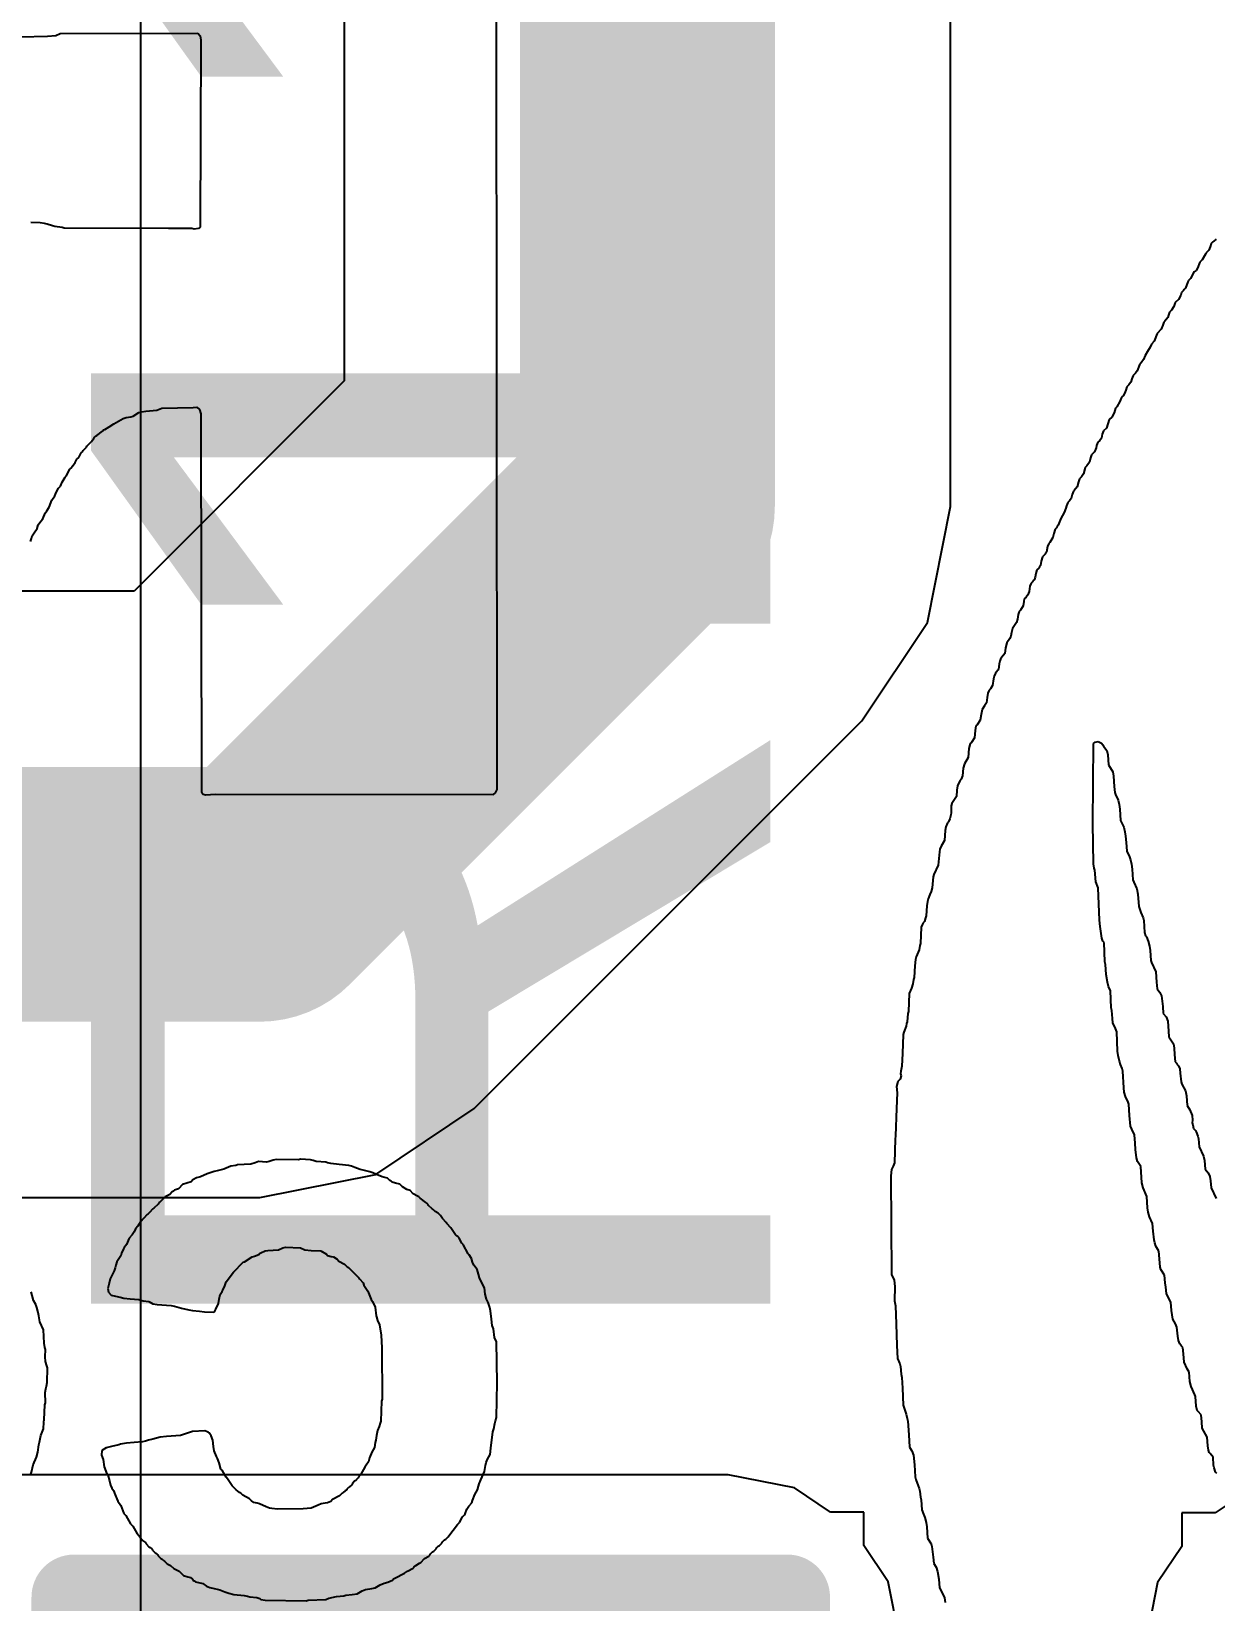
# Model space of a CAD drawing. Header units: inches. Extents: x 0 to 12.8, y -0.1 to 3.7.
# Drawn here: x 0.5995 to 0.6692, y 1.5447 to 1.6371 of the extents above; entities that cross this region are included whole.
import ezdxf

# ---------------------------------------------------------------- set-up
doc = ezdxf.new("R2010")
doc.units = ezdxf.units.IN
doc.header["$MEASUREMENT"] = 0
for name, color, linetype in [('Bottom Layer', 5, 'Continuous'), ('Bottom Overlay', 54, 'Continuous'), ('Top Layer', 1, 'Continuous'), ('Top Overlay', 2, 'Continuous'), ('Top Solder', 216, 'Continuous')]:
    doc.layers.add(name, color=color, linetype=linetype)
doc.styles.add('Arial', font='', dxfattribs={"height": 0.2})
doc.styles.get('Arial').set_extended_font_data('Arial')

# ---------------------------------------------------------------- blocks, each defined once
blk = doc.blocks.new('R___0603_23')
at = {"layer": 'Top Solder'}
blk.add_hatch(color=216, dxfattribs=at).paths.add_polyline_path([(0.049, 0.0215), (0.049, -0.0215), (0.011, -0.0215), (0.011, 0.0215)])
at = {"layer": 'Top Overlay'}
for points in [[(-0.048, 0.021, 0.005, 0.005, 0), (0.048, 0.021, 0.005, 0.005, 0)], [(0.048, 0.021, 0.005, 0.005, 0), (0.048, -0.021, 0.005, 0.005, 0)], [(-0.048, -0.021, 0.005, 0.005, 0), (0.048, -0.021, 0.005, 0.005, 0)]]:
    blk.add_lwpolyline(points, format="xyseb", dxfattribs=at)
for points in [[(0.04675, 0.021, 0.0025, 0.0025, 1), (0.04925, 0.021, 0.0025, 0.0025, 1)], [(0.04675, 0.021, 0.0025, 0.0025, 1), (0.04925, 0.021, 0.0025, 0.0025, 1)], [(0.04675, -0.021, 0.0025, 0.0025, 1), (0.04925, -0.021, 0.0025, 0.0025, 1)], [(0.04675, -0.021, 0.0025, 0.0025, 1), (0.04925, -0.021, 0.0025, 0.0025, 1)]]:
    blk.add_lwpolyline(points, format="xyseb", close=True, dxfattribs=at)

msp = doc.modelspace()

# ---------------------------------------------------------------- linework, layer by layer
at = {"layer": 'Bottom Layer'}
msp.add_line((0.605941, 1.146), (0.605941, 1.646498), dxfattribs=at)
at = {"layer": 'Bottom Overlay'}
for p, q in [((0.626908, 1.592527), (0.626871, 1.64818)), ((0.598859, 1.636831), (0.600451, 1.636868)), ((0.600451, 1.636868), (0.600933, 1.636905)), ((0.600933, 1.636905), (0.601192, 1.637016)), ((0.601192, 1.637016), (0.609282, 1.637034)), ((0.609282, 1.637034), (0.60943, 1.636886)), ((0.60943, 1.636886), (0.609468, 1.636627)), ((0.609468, 1.636627), (0.60943, 1.62563)), ((0.600007, 1.62587), (0.599452, 1.625907)), ((0.600266, 1.625833), (0.600007, 1.62587)), ((0.600414, 1.625796), (0.600266, 1.625833)), ((0.600729, 1.625704), (0.600414, 1.625796)), ((0.600877, 1.625667), (0.600729, 1.625704)), ((0.601303, 1.625611), (0.600877, 1.625667)), ((0.601414, 1.625574), (0.601303, 1.625611)), ((0.607561, 1.625537), (0.601414, 1.625574)), ((0.60943, 1.62563), (0.609338, 1.625537)), ((0.608931, 1.625537), (0.607561, 1.625537)), ((0.609079, 1.6255), (0.608931, 1.625537)), ((0.609338, 1.625537), (0.609079, 1.6255)), ((0.668934, 1.624667), (0.668879, 1.624463)), ((0.669027, 1.624759), (0.668934, 1.624667)), ((0.669101, 1.624797), (0.669027, 1.624759)), ((0.669231, 1.624926), (0.669101, 1.624797)), ((0.668416, 1.623704), (0.668268, 1.623556)), ((0.668601, 1.624038), (0.668416, 1.623704)), ((0.668638, 1.624111), (0.668601, 1.624038)), ((0.668805, 1.624278), (0.668638, 1.624111)), ((0.668879, 1.624463), (0.668805, 1.624278)), ((0.667898, 1.622927), (0.667713, 1.622593)), ((0.667935, 1.623001), (0.667898, 1.622927)), ((0.668046, 1.623075), (0.667935, 1.623001)), ((0.668138, 1.623204), (0.668046, 1.623075)), ((0.668268, 1.623556), (0.668138, 1.623204)), ((0.667305, 1.62189), (0.667194, 1.621779)), ((0.667342, 1.621964), (0.667305, 1.62189)), ((0.667416, 1.622038), (0.667342, 1.621964)), ((0.667565, 1.622408), (0.667416, 1.622038)), ((0.667601, 1.622482), (0.667565, 1.622408)), ((0.667713, 1.622593), (0.667601, 1.622482)), ((0.666731, 1.620946), (0.666602, 1.620742)), ((0.666824, 1.621186), (0.666731, 1.620946)), ((0.667009, 1.621371), (0.666824, 1.621186)), ((0.667157, 1.621631), (0.667009, 1.621371)), ((0.667194, 1.621779), (0.667157, 1.621631)), ((0.666157, 1.620038), (0.666083, 1.619853)), ((0.666213, 1.620094), (0.666157, 1.620038)), ((0.66638, 1.620298), (0.666213, 1.620094)), ((0.666417, 1.620446), (0.66638, 1.620298)), ((0.666491, 1.620631), (0.666417, 1.620446)), ((0.666602, 1.620742), (0.666491, 1.620631)), ((0.66575, 1.619372), (0.665583, 1.618909)), ((0.665991, 1.619613), (0.66575, 1.619372)), ((0.666083, 1.619853), (0.665991, 1.619613)), ((0.665195, 1.618298), (0.665046, 1.618076)), ((0.665343, 1.618557), (0.665195, 1.618298)), ((0.665417, 1.618742), (0.665343, 1.618557)), ((0.665583, 1.618909), (0.665417, 1.618742)), ((0.664713, 1.617521), (0.664584, 1.617169)), ((0.664824, 1.617632), (0.664713, 1.617521)), ((0.664954, 1.617835), (0.664824, 1.617632)), ((0.665046, 1.618076), (0.664954, 1.617835)), ((0.664084, 1.616336), (0.663973, 1.616225)), ((0.664121, 1.61641), (0.664084, 1.616336)), ((0.664213, 1.616502), (0.664121, 1.61641)), ((0.664269, 1.616706), (0.664213, 1.616502)), ((0.664343, 1.616891), (0.664269, 1.616706)), ((0.664491, 1.617039), (0.664343, 1.616891)), ((0.664584, 1.617169), (0.664491, 1.617039)), ((0.663565, 1.615373), (0.66338, 1.61504)), ((0.66364, 1.615558), (0.663565, 1.615373)), ((0.663677, 1.615632), (0.66364, 1.615558)), ((0.663751, 1.615706), (0.663677, 1.615632)), ((0.663843, 1.615836), (0.663751, 1.615706)), ((0.663917, 1.616021), (0.663843, 1.615836)), ((0.663973, 1.616225), (0.663917, 1.616021)), ((0.60508, 1.614429), (0.605339, 1.614466)), ((0.605339, 1.614466), (0.605487, 1.614503)), ((0.605487, 1.614503), (0.60582, 1.614725)), ((0.60582, 1.614725), (0.605968, 1.614762)), ((0.605968, 1.614762), (0.606228, 1.614799)), ((0.606228, 1.614799), (0.606876, 1.614855)), ((0.606876, 1.614855), (0.607172, 1.614966)), ((0.607172, 1.614966), (0.609023, 1.615003)), ((0.609023, 1.615003), (0.609227, 1.615021)), ((0.609227, 1.615021), (0.609394, 1.614892)), ((0.609394, 1.614892), (0.609468, 1.614632)), ((0.609468, 1.614632), (0.609505, 1.592378)), ((0.663232, 1.614706), (0.663084, 1.614447)), ((0.663306, 1.614966), (0.663232, 1.614706)), ((0.66338, 1.61504), (0.663306, 1.614966)), ((0.603339, 1.613355), (0.603673, 1.613614)), ((0.603673, 1.613614), (0.603747, 1.613688)), ((0.603747, 1.613688), (0.603821, 1.613725)), ((0.603821, 1.613725), (0.60408, 1.613873)), ((0.60408, 1.613873), (0.604339, 1.614058)), ((0.604339, 1.614058), (0.604895, 1.614355)), ((0.604895, 1.614355), (0.60508, 1.614429)), ((0.662603, 1.613633), (0.662529, 1.613447)), ((0.662769, 1.613799), (0.662603, 1.613633)), ((0.662862, 1.61404), (0.662769, 1.613799)), ((0.662936, 1.614299), (0.662862, 1.61404)), ((0.663084, 1.614447), (0.662936, 1.614299)), ((0.602543, 1.612485), (0.602728, 1.61267)), ((0.602728, 1.61267), (0.602765, 1.612744)), ((0.602765, 1.612744), (0.603025, 1.613003)), ((0.603025, 1.613003), (0.603062, 1.613077)), ((0.603062, 1.613077), (0.603173, 1.613188)), ((0.603173, 1.613188), (0.60321, 1.613262)), ((0.60321, 1.613262), (0.603265, 1.613318)), ((0.603265, 1.613318), (0.603339, 1.613355)), ((0.662158, 1.612633), (0.662066, 1.612392)), ((0.662195, 1.612781), (0.662158, 1.612633)), ((0.662269, 1.612966), (0.662195, 1.612781)), ((0.662381, 1.613077), (0.662269, 1.612966)), ((0.662473, 1.613207), (0.662381, 1.613077)), ((0.662529, 1.613447), (0.662473, 1.613207)), ((0.601914, 1.611559), (0.602062, 1.611781)), ((0.602062, 1.611781), (0.602173, 1.611966)), ((0.602173, 1.611966), (0.602284, 1.612077)), ((0.602284, 1.612077), (0.602432, 1.612337)), ((0.602432, 1.612337), (0.602506, 1.612411)), ((0.602506, 1.612411), (0.602543, 1.612485)), ((0.66177, 1.6118), (0.661621, 1.611578)), ((0.661825, 1.61204), (0.66177, 1.6118)), ((0.661899, 1.612226), (0.661825, 1.61204)), ((0.662066, 1.612392), (0.661899, 1.612226)), ((0.601303, 1.610615), (0.601488, 1.610911)), ((0.601488, 1.610911), (0.601544, 1.610967)), ((0.601544, 1.610967), (0.601766, 1.611374)), ((0.601766, 1.611374), (0.601877, 1.611485)), ((0.601877, 1.611485), (0.601914, 1.611559)), ((0.661196, 1.610818), (0.661122, 1.610633)), ((0.661307, 1.61093), (0.661196, 1.610818)), ((0.661418, 1.611115), (0.661307, 1.61093)), ((0.661529, 1.611485), (0.661418, 1.611115)), ((0.661621, 1.611578), (0.661529, 1.611485)), ((0.600877, 1.609819), (0.600951, 1.610004)), ((0.600951, 1.610004), (0.601099, 1.610263)), ((0.601099, 1.610263), (0.60121, 1.610374)), ((0.60121, 1.610374), (0.601303, 1.610615)), ((0.660751, 1.609893), (0.660696, 1.609652)), ((0.660825, 1.610078), (0.660751, 1.609893)), ((0.660881, 1.610134), (0.660825, 1.610078)), ((0.661048, 1.610337), (0.660881, 1.610134)), ((0.661122, 1.610633), (0.661048, 1.610337)), ((0.600303, 1.608801), (0.600396, 1.60893)), ((0.600396, 1.60893), (0.600544, 1.609152)), ((0.600544, 1.609152), (0.600692, 1.60956)), ((0.600692, 1.60956), (0.600877, 1.609819)), ((0.660381, 1.609078), (0.660288, 1.608837)), ((0.660418, 1.609226), (0.660381, 1.609078)), ((0.660492, 1.609411), (0.660418, 1.609226)), ((0.660603, 1.609522), (0.660492, 1.609411)), ((0.660696, 1.609652), (0.660603, 1.609522)), ((0.59984, 1.607893), (0.599896, 1.608097)), ((0.599896, 1.608097), (0.600044, 1.608319)), ((0.600044, 1.608319), (0.600174, 1.608449)), ((0.600174, 1.608449), (0.600303, 1.608801)), ((0.659863, 1.608004), (0.659826, 1.60793)), ((0.659937, 1.608078), (0.659863, 1.608004)), ((0.660085, 1.608486), (0.659937, 1.608078)), ((0.660288, 1.608837), (0.660085, 1.608486)), ((0.599433, 1.607116), (0.599507, 1.607301)), ((0.599507, 1.607301), (0.599544, 1.607449)), ((0.599544, 1.607449), (0.599655, 1.607634)), ((0.599655, 1.607634), (0.59984, 1.607893)), ((0.659437, 1.60706), (0.659381, 1.607005)), ((0.659622, 1.607356), (0.659437, 1.60706)), ((0.659678, 1.607597), (0.659622, 1.607356)), ((0.659752, 1.607856), (0.659678, 1.607597)), ((0.659826, 1.60793), (0.659752, 1.607856)), ((0.659011, 1.606227), (0.658937, 1.605968)), ((0.659159, 1.606375), (0.659011, 1.606227)), ((0.659252, 1.606505), (0.659159, 1.606375)), ((0.659307, 1.60682), (0.659252, 1.606505)), ((0.659381, 1.607005), (0.659307, 1.60682)), ((0.658622, 1.605246), (0.658585, 1.605024)), ((0.658678, 1.605449), (0.658622, 1.605246)), ((0.658789, 1.60556), (0.658678, 1.605449)), ((0.658826, 1.605635), (0.658789, 1.60556)), ((0.6589, 1.605709), (0.658826, 1.605635)), ((0.658937, 1.605968), (0.6589, 1.605709)), ((0.65827, 1.604487), (0.658215, 1.604172)), ((0.658344, 1.604672), (0.65827, 1.604487)), ((0.658419, 1.604746), (0.658344, 1.604672)), ((0.658456, 1.60482), (0.658419, 1.604746)), ((0.65853, 1.604894), (0.658456, 1.60482)), ((0.658585, 1.605024), (0.65853, 1.604894)), ((0.6579, 1.603598), (0.657863, 1.603339)), ((0.657937, 1.603746), (0.6579, 1.603598)), ((0.658048, 1.603857), (0.657937, 1.603746)), ((0.658141, 1.603987), (0.658048, 1.603857)), ((0.658215, 1.604172), (0.658141, 1.603987)), ((0.65753, 1.602561), (0.657474, 1.602358)), ((0.657567, 1.60282), (0.65753, 1.602561)), ((0.657641, 1.603006), (0.657567, 1.60282)), ((0.657715, 1.60308), (0.657641, 1.603006)), ((0.657863, 1.603339), (0.657715, 1.60308)), ((0.657141, 1.601543), (0.657085, 1.601413)), ((0.657178, 1.601765), (0.657141, 1.601543)), ((0.657234, 1.602006), (0.657178, 1.601765)), ((0.657289, 1.602061), (0.657234, 1.602006)), ((0.657474, 1.602358), (0.657289, 1.602061)), ((0.656826, 1.600858), (0.656789, 1.600525)), ((0.6569, 1.601154), (0.656826, 1.600858)), ((0.657085, 1.601413), (0.6569, 1.601154)), ((0.656456, 1.599932), (0.656419, 1.599599)), ((0.656493, 1.60008), (0.656456, 1.599932)), ((0.65653, 1.600191), (0.656493, 1.60008)), ((0.656567, 1.600265), (0.65653, 1.600191)), ((0.656623, 1.600321), (0.656567, 1.600265)), ((0.656789, 1.600525), (0.656623, 1.600321)), ((0.656123, 1.599044), (0.656067, 1.598655)), ((0.65616, 1.599192), (0.656123, 1.599044)), ((0.656234, 1.599377), (0.65616, 1.599192)), ((0.656308, 1.599451), (0.656234, 1.599377)), ((0.656345, 1.599525), (0.656308, 1.599451)), ((0.656419, 1.599599), (0.656345, 1.599525)), ((0.655752, 1.597933), (0.655716, 1.597636)), ((0.65579, 1.598192), (0.655752, 1.597933)), ((0.655864, 1.598377), (0.65579, 1.598192)), ((0.655938, 1.598451), (0.655864, 1.598377)), ((0.656067, 1.598655), (0.655938, 1.598451)), ((0.655401, 1.596952), (0.655345, 1.5966)), ((0.655456, 1.597229), (0.655401, 1.596952)), ((0.655604, 1.597451), (0.655456, 1.597229)), ((0.655716, 1.597636), (0.655604, 1.597451)), ((0.655049, 1.596007), (0.655012, 1.595563)), ((0.655086, 1.596267), (0.655049, 1.596007)), ((0.65516, 1.59634), (0.655086, 1.596267)), ((0.655345, 1.5966), (0.65516, 1.59634)), ((0.654753, 1.59523), (0.654679, 1.594934)), ((0.654827, 1.595304), (0.654753, 1.59523)), ((0.655012, 1.595563), (0.654827, 1.595304)), ((0.661973, 1.590527), (0.66201, 1.59523)), ((0.66201, 1.59523), (0.662103, 1.595322)), ((0.662103, 1.595322), (0.662288, 1.595359)), ((0.662288, 1.595359), (0.662473, 1.595248)), ((0.662473, 1.595248), (0.662566, 1.595156)), ((0.662566, 1.595156), (0.662603, 1.595082)), ((0.662603, 1.595082), (0.662788, 1.594822)), ((0.654642, 1.594415), (0.65442, 1.594045)), ((0.654679, 1.594934), (0.654642, 1.594415)), ((0.662788, 1.594822), (0.662862, 1.594563)), ((0.662862, 1.594563), (0.662899, 1.593971)), ((0.65429, 1.593323), (0.654216, 1.593138)), ((0.654346, 1.593786), (0.65429, 1.593323)), ((0.65442, 1.594045), (0.654346, 1.593786)), ((0.662899, 1.593971), (0.663158, 1.593563)), ((0.663158, 1.593563), (0.663195, 1.593304)), ((0.663195, 1.593304), (0.663232, 1.592712)), ((0.609505, 1.592378), (0.609597, 1.592249)), ((0.626686, 1.59223), (0.626815, 1.592323)), ((0.626815, 1.592323), (0.626908, 1.592527)), ((0.653975, 1.59249), (0.653938, 1.592119)), ((0.654012, 1.592749), (0.653975, 1.59249)), ((0.65416, 1.593082), (0.654012, 1.592749)), ((0.654216, 1.593138), (0.65416, 1.593082)), ((0.663232, 1.592712), (0.663269, 1.592342)), ((0.663269, 1.592342), (0.663306, 1.59223)), ((0.609597, 1.592249), (0.609745, 1.592212)), ((0.609745, 1.592212), (0.610338, 1.592249)), ((0.610338, 1.592249), (0.626686, 1.59223)), ((0.653642, 1.591564), (0.653623, 1.591212)), ((0.653679, 1.591712), (0.653642, 1.591564)), ((0.653938, 1.592119), (0.653679, 1.591712)), ((0.663306, 1.59223), (0.663454, 1.591897)), ((0.663454, 1.591897), (0.663528, 1.591638)), ((0.663528, 1.591638), (0.663565, 1.591379)), ((0.663565, 1.591379), (0.663602, 1.590712)), ((0.65342, 1.590564), (0.653327, 1.590324)), ((0.653475, 1.59062), (0.65342, 1.590564)), ((0.653549, 1.590805), (0.653475, 1.59062)), ((0.653605, 1.591045), (0.653549, 1.590805)), ((0.653642, 1.591157), (0.653605, 1.591045)), ((0.653623, 1.591212), (0.653642, 1.591157)), ((0.66201, 1.588157), (0.661973, 1.590527)), ((0.663602, 1.590712), (0.663788, 1.590305)), ((0.653235, 1.589527), (0.653049, 1.589194)), ((0.653272, 1.59012), (0.653235, 1.589527)), ((0.653327, 1.590324), (0.653272, 1.59012)), ((0.663788, 1.590305), (0.663862, 1.590046)), ((0.663862, 1.590046), (0.663899, 1.589787)), ((0.663899, 1.589787), (0.663936, 1.589416)), ((0.652938, 1.588861), (0.652864, 1.588083)), ((0.652975, 1.589009), (0.652938, 1.588861)), ((0.653049, 1.589194), (0.652975, 1.589009)), ((0.663936, 1.589416), (0.663973, 1.588898)), ((0.663973, 1.588898), (0.664121, 1.588565)), ((0.652864, 1.588083), (0.652605, 1.587528)), ((0.662047, 1.587898), (0.66201, 1.588157)), ((0.662084, 1.587787), (0.662047, 1.587898)), ((0.66214, 1.587102), (0.662084, 1.587787)), ((0.664121, 1.588565), (0.664195, 1.58838)), ((0.664195, 1.58838), (0.66425, 1.588139)), ((0.66425, 1.588139), (0.664288, 1.587843)), ((0.664288, 1.587843), (0.664324, 1.587213)), ((0.652513, 1.586732), (0.652457, 1.586528)), ((0.652568, 1.58738), (0.652513, 1.586732)), ((0.652605, 1.587528), (0.652568, 1.58738)), ((0.662288, 1.586732), (0.66214, 1.587102)), ((0.662362, 1.584843), (0.662288, 1.586732)), ((0.664324, 1.587213), (0.66438, 1.587084)), ((0.66438, 1.587084), (0.664565, 1.586676)), ((0.652235, 1.585936), (0.652198, 1.585676)), ((0.652272, 1.586084), (0.652235, 1.585936)), ((0.652383, 1.586343), (0.652272, 1.586084)), ((0.652457, 1.586528), (0.652383, 1.586343)), ((0.664565, 1.586676), (0.664621, 1.586361)), ((0.664621, 1.586361), (0.664676, 1.585639)), ((0.652124, 1.584973), (0.652068, 1.584769)), ((0.652161, 1.585084), (0.652124, 1.584973)), ((0.652198, 1.585676), (0.652161, 1.585084)), ((0.664676, 1.585639), (0.664713, 1.585528)), ((0.664713, 1.585528), (0.664806, 1.585288)), ((0.664806, 1.585288), (0.664936, 1.584973)), ((0.664936, 1.584973), (0.664972, 1.584825)), ((0.651865, 1.584418), (0.651828, 1.583455)), ((0.651939, 1.584603), (0.651865, 1.584418)), ((0.651976, 1.584677), (0.651939, 1.584603)), ((0.652068, 1.584769), (0.651976, 1.584677)), ((0.662399, 1.584473), (0.662362, 1.584843)), ((0.662455, 1.584047), (0.662399, 1.584473)), ((0.662492, 1.583788), (0.662455, 1.584047)), ((0.664972, 1.584825), (0.66501, 1.584121)), ((0.66501, 1.584121), (0.665065, 1.583918)), ((0.651753, 1.583085), (0.651568, 1.582677)), ((0.651791, 1.583344), (0.651753, 1.583085)), ((0.651828, 1.583455), (0.651791, 1.583344)), ((0.662566, 1.583603), (0.662492, 1.583788)), ((0.66264, 1.583529), (0.662566, 1.583603)), ((0.662677, 1.582381), (0.66264, 1.583529)), ((0.665065, 1.583918), (0.665121, 1.583862)), ((0.665121, 1.583862), (0.665232, 1.583603)), ((0.665232, 1.583603), (0.665306, 1.583307)), ((0.665306, 1.583307), (0.665343, 1.583047)), ((0.665343, 1.583047), (0.66538, 1.582455)), ((0.651494, 1.582159), (0.651457, 1.581455)), ((0.651531, 1.582529), (0.651494, 1.582159)), ((0.651568, 1.582677), (0.651531, 1.582529)), ((0.662714, 1.582233), (0.662677, 1.582381)), ((0.662751, 1.58164), (0.662714, 1.582233)), ((0.66538, 1.582455), (0.665417, 1.582344)), ((0.665417, 1.582344), (0.665676, 1.581789)), ((0.65142, 1.581344), (0.651383, 1.581085)), ((0.651457, 1.581455), (0.65142, 1.581344)), ((0.662825, 1.581196), (0.662751, 1.58164)), ((0.662899, 1.580937), (0.662825, 1.581196)), ((0.665676, 1.581789), (0.665713, 1.581196)), ((0.665713, 1.581196), (0.66575, 1.580789)), ((0.651161, 1.58053), (0.651124, 1.579456)), ((0.651291, 1.580844), (0.651161, 1.58053)), ((0.651383, 1.581085), (0.651291, 1.580844)), ((0.66301, 1.580678), (0.662899, 1.580937)), ((0.663047, 1.579678), (0.66301, 1.580678)), ((0.66575, 1.580789), (0.665917, 1.580585)), ((0.665917, 1.580585), (0.666009, 1.580382)), ((0.666009, 1.580382), (0.666083, 1.579752)), ((0.651087, 1.579345), (0.65105, 1.578863)), ((0.651124, 1.579456), (0.651087, 1.579345)), ((0.663084, 1.57953), (0.663047, 1.579678)), ((0.663121, 1.579049), (0.663084, 1.57953)), ((0.666083, 1.579752), (0.66612, 1.579345)), ((0.66612, 1.579345), (0.666287, 1.579141)), ((0.650976, 1.578604), (0.650846, 1.578252)), ((0.651013, 1.578752), (0.650976, 1.578604)), ((0.65105, 1.578863), (0.651013, 1.578752)), ((0.663158, 1.578789), (0.663121, 1.579049)), ((0.663306, 1.578456), (0.663158, 1.578789)), ((0.66338, 1.578271), (0.663306, 1.578456)), ((0.666287, 1.579141), (0.66638, 1.5789)), ((0.66638, 1.5789), (0.666417, 1.578308)), ((0.650809, 1.578104), (0.650772, 1.576993)), ((0.650846, 1.578252), (0.650809, 1.578104)), ((0.663417, 1.577123), (0.66338, 1.578271)), ((0.666417, 1.578308), (0.666454, 1.577975)), ((0.666454, 1.577975), (0.666713, 1.577567)), ((0.666713, 1.577567), (0.66675, 1.577308)), ((0.650772, 1.576993), (0.650735, 1.576253)), ((0.663454, 1.576864), (0.663417, 1.577123)), ((0.663547, 1.576549), (0.663454, 1.576864)), ((0.66675, 1.577308), (0.666787, 1.576938)), ((0.666787, 1.576938), (0.666824, 1.576493)), ((0.65068, 1.575679), (0.650624, 1.575475)), ((0.650661, 1.575957), (0.650643, 1.57579)), ((0.650643, 1.57579), (0.65068, 1.575679)), ((0.650735, 1.576253), (0.650661, 1.575957)), ((0.663602, 1.576345), (0.663547, 1.576549)), ((0.663695, 1.576105), (0.663602, 1.576345)), ((0.663732, 1.575957), (0.663695, 1.576105)), ((0.663788, 1.574975), (0.663732, 1.575957)), ((0.666824, 1.576493), (0.666898, 1.57642)), ((0.666898, 1.57642), (0.666935, 1.576345)), ((0.666935, 1.576345), (0.667009, 1.576271)), ((0.667009, 1.576271), (0.667083, 1.576086)), ((0.667083, 1.576086), (0.66712, 1.575827)), ((0.66712, 1.575827), (0.667176, 1.575327)), ((0.650494, 1.575346), (0.65042, 1.575049)), ((0.65042, 1.575049), (0.650458, 1.574679)), ((0.650624, 1.575475), (0.650494, 1.575346)), ((0.663825, 1.574716), (0.663788, 1.574975)), ((0.663899, 1.574457), (0.663825, 1.574716)), ((0.667176, 1.575327), (0.667213, 1.575179)), ((0.667213, 1.575179), (0.667416, 1.57479)), ((0.667416, 1.57479), (0.66749, 1.574494)), ((0.650458, 1.574679), (0.65042, 1.573754)), ((0.664047, 1.574124), (0.663899, 1.574457)), ((0.664084, 1.574013), (0.664047, 1.574124)), ((0.664121, 1.573346), (0.664084, 1.574013)), ((0.66749, 1.574494), (0.667527, 1.573939)), ((0.667527, 1.573939), (0.667675, 1.573679)), ((0.65042, 1.573754), (0.650365, 1.572143)), ((0.664195, 1.572717), (0.664121, 1.573346)), ((0.667675, 1.573679), (0.667824, 1.573346)), ((0.667824, 1.573346), (0.667842, 1.573068)), ((0.667842, 1.573068), (0.667824, 1.572902)), ((0.667824, 1.572902), (0.667861, 1.572791)), ((0.650328, 1.571958), (0.650291, 1.57055)), ((0.650365, 1.572143), (0.650328, 1.571958)), ((0.664269, 1.572531), (0.664195, 1.572717)), ((0.664417, 1.572198), (0.664269, 1.572531)), ((0.664454, 1.571717), (0.664417, 1.572198)), ((0.667861, 1.572791), (0.667898, 1.572569)), ((0.667898, 1.572569), (0.668009, 1.572458)), ((0.668009, 1.572458), (0.668046, 1.572383)), ((0.668046, 1.572383), (0.668157, 1.572124)), ((0.668157, 1.572124), (0.668194, 1.571976)), ((0.668194, 1.571976), (0.668231, 1.571495)), ((0.664491, 1.571347), (0.664454, 1.571717)), ((0.664547, 1.570847), (0.664491, 1.571347)), ((0.668231, 1.571495), (0.66849, 1.570939)), ((0.610578, 1.570125), (0.61043, 1.570088)), ((0.610819, 1.57018), (0.610578, 1.570125)), ((0.611226, 1.570365), (0.610819, 1.57018)), ((0.611523, 1.570402), (0.611226, 1.570365)), ((0.611634, 1.570439), (0.611523, 1.570402)), ((0.612411, 1.570477), (0.611634, 1.570439)), ((0.612671, 1.57055), (0.612411, 1.570477)), ((0.612856, 1.570625), (0.612671, 1.57055)), ((0.613337, 1.570588), (0.612856, 1.570625)), ((0.613485, 1.570625), (0.613337, 1.570588)), ((0.613726, 1.570717), (0.613485, 1.570625)), ((0.613911, 1.570754), (0.613726, 1.570717)), ((0.615225, 1.570736), (0.613911, 1.570754)), ((0.615336, 1.570773), (0.615225, 1.570736)), ((0.615929, 1.570736), (0.615336, 1.570773)), ((0.616077, 1.570699), (0.615929, 1.570736)), ((0.616262, 1.570625), (0.616077, 1.570699)), ((0.616818, 1.570588), (0.616262, 1.570625)), ((0.616929, 1.57055), (0.616818, 1.570588)), ((0.617114, 1.570513), (0.616929, 1.57055)), ((0.617614, 1.570458), (0.617114, 1.570513)), ((0.618188, 1.570402), (0.617614, 1.570458)), ((0.618336, 1.570365), (0.618188, 1.570402)), ((0.618539, 1.570273), (0.618336, 1.570365)), ((0.618836, 1.570162), (0.618539, 1.570273)), ((0.619021, 1.570125), (0.618836, 1.570162)), ((0.619261, 1.570069), (0.619021, 1.570125)), ((0.650124, 1.570162), (0.650087, 1.569792)), ((0.650217, 1.570365), (0.650124, 1.570162)), ((0.650291, 1.57055), (0.650217, 1.570365)), ((0.664602, 1.570643), (0.664547, 1.570847)), ((0.664787, 1.570347), (0.664602, 1.570643)), ((0.664861, 1.569384), (0.664787, 1.570347)), ((0.66849, 1.570939), (0.668546, 1.570699)), ((0.668546, 1.570699), (0.668583, 1.57018)), ((0.668583, 1.57018), (0.668768, 1.569958)), ((0.608394, 1.569273), (0.608153, 1.569032)), ((0.608634, 1.569366), (0.608394, 1.569273)), ((0.608894, 1.56944), (0.608634, 1.569366)), ((0.609005, 1.569551), (0.608894, 1.56944)), ((0.609208, 1.56968), (0.609005, 1.569551)), ((0.609449, 1.569736), (0.609208, 1.56968)), ((0.609838, 1.569903), (0.609449, 1.569736)), ((0.610245, 1.570051), (0.609838, 1.569903)), ((0.61043, 1.570088), (0.610245, 1.570051)), ((0.619409, 1.570032), (0.619261, 1.570069)), ((0.619595, 1.569958), (0.619409, 1.570032)), ((0.619798, 1.569865), (0.619595, 1.569958)), ((0.62015, 1.569736), (0.619798, 1.569865)), ((0.620446, 1.569662), (0.62015, 1.569736)), ((0.620594, 1.569514), (0.620446, 1.569662)), ((0.620668, 1.569477), (0.620594, 1.569514)), ((0.620724, 1.569421), (0.620668, 1.569477)), ((0.620928, 1.569366), (0.620724, 1.569421)), ((0.621187, 1.569292), (0.620928, 1.569366)), ((0.621335, 1.569144), (0.621187, 1.569292)), ((0.650087, 1.569792), (0.650124, 1.563978)), ((0.664936, 1.569088), (0.664861, 1.569384)), ((0.668768, 1.569958), (0.66886, 1.569754)), ((0.66886, 1.569754), (0.668898, 1.569495)), ((0.668898, 1.569495), (0.668934, 1.569088)), ((0.607375, 1.568551), (0.607042, 1.568218)), ((0.607635, 1.568699), (0.607375, 1.568551)), ((0.607783, 1.568847), (0.607635, 1.568699)), ((0.607857, 1.568884), (0.607783, 1.568847)), ((0.607912, 1.56894), (0.607857, 1.568884)), ((0.608153, 1.569032), (0.607912, 1.56894)), ((0.621594, 1.568995), (0.621335, 1.569144)), ((0.621779, 1.568921), (0.621594, 1.568995)), ((0.621965, 1.568736), (0.621779, 1.568921)), ((0.622224, 1.568588), (0.621965, 1.568736)), ((0.622298, 1.568551), (0.622224, 1.568588)), ((0.622372, 1.568477), (0.622298, 1.568551)), ((0.622705, 1.568218), (0.622372, 1.568477)), ((0.665158, 1.568569), (0.664936, 1.569088)), ((0.665195, 1.567903), (0.665158, 1.568569)), ((0.668934, 1.569088), (0.669231, 1.568458)), ((0.606302, 1.567514), (0.606116, 1.567292)), ((0.606376, 1.567551), (0.606302, 1.567514)), ((0.60645, 1.567625), (0.606376, 1.567551)), ((0.606635, 1.567848), (0.60645, 1.567625)), ((0.606709, 1.567884), (0.606635, 1.567848)), ((0.60695, 1.568125), (0.606709, 1.567884)), ((0.606987, 1.568199), (0.60695, 1.568125)), ((0.607042, 1.568218), (0.606987, 1.568199)), ((0.622779, 1.568181), (0.622705, 1.568218)), ((0.622835, 1.568125), (0.622779, 1.568181)), ((0.622872, 1.568051), (0.622835, 1.568125)), ((0.623075, 1.567848), (0.622872, 1.568051)), ((0.623149, 1.56781), (0.623075, 1.567848)), ((0.62326, 1.567699), (0.623149, 1.56781)), ((0.623446, 1.567588), (0.62326, 1.567699)), ((0.623575, 1.567459), (0.623446, 1.567588)), ((0.623686, 1.567274), (0.623575, 1.567459)), ((0.665232, 1.567644), (0.665195, 1.567903)), ((0.665306, 1.567385), (0.665232, 1.567644)), ((0.665491, 1.566977), (0.665306, 1.567385)), ((0.605543, 1.566496), (0.605432, 1.566311)), ((0.605617, 1.566681), (0.605543, 1.566496)), ((0.605765, 1.566829), (0.605617, 1.566681)), ((0.605913, 1.567088), (0.605765, 1.566829)), ((0.606116, 1.567292), (0.605913, 1.567088)), ((0.623908, 1.567051), (0.623686, 1.567274)), ((0.623946, 1.566977), (0.623908, 1.567051)), ((0.624186, 1.566737), (0.623946, 1.566977)), ((0.624427, 1.566385), (0.624186, 1.566737)), ((0.665528, 1.566533), (0.665491, 1.566977)), ((0.665583, 1.566033), (0.665528, 1.566533)), ((0.604913, 1.565496), (0.604802, 1.565237)), ((0.60495, 1.56557), (0.604913, 1.565496)), ((0.605061, 1.565681), (0.60495, 1.56557)), ((0.605098, 1.565755), (0.605061, 1.565681)), ((0.605246, 1.566126), (0.605098, 1.565755)), ((0.605432, 1.566311), (0.605246, 1.566126)), ((0.61404, 1.565441), (0.6143, 1.565552)), ((0.6143, 1.565552), (0.614448, 1.565589)), ((0.614448, 1.565589), (0.615336, 1.565552)), ((0.615336, 1.565552), (0.615596, 1.565441)), ((0.624464, 1.566311), (0.624427, 1.566385)), ((0.624519, 1.566255), (0.624464, 1.566311)), ((0.624594, 1.566218), (0.624519, 1.566255)), ((0.624649, 1.566163), (0.624594, 1.566218)), ((0.624834, 1.565829), (0.624649, 1.566163)), ((0.624908, 1.565755), (0.624834, 1.565829)), ((0.625204, 1.5652), (0.624908, 1.565755)), ((0.66562, 1.565848), (0.665583, 1.566033)), ((0.665676, 1.565644), (0.66562, 1.565848)), ((0.665861, 1.565348), (0.665676, 1.565644)), ((0.604524, 1.564737), (0.604469, 1.564534)), ((0.604765, 1.565089), (0.604524, 1.564737)), ((0.604802, 1.565237), (0.604765, 1.565089)), ((0.611393, 1.564126), (0.611967, 1.5647)), ((0.611967, 1.5647), (0.612041, 1.564737)), ((0.612041, 1.564737), (0.612485, 1.565033)), ((0.612485, 1.565033), (0.612633, 1.56507)), ((0.612633, 1.56507), (0.612874, 1.565163)), ((0.612874, 1.565163), (0.61293, 1.565219)), ((0.61293, 1.565219), (0.613004, 1.565255)), ((0.613004, 1.565255), (0.613263, 1.565367)), ((0.613263, 1.565367), (0.613411, 1.565404)), ((0.613411, 1.565404), (0.61404, 1.565441)), ((0.615596, 1.565441), (0.615966, 1.565404)), ((0.615966, 1.565404), (0.616521, 1.565367)), ((0.616521, 1.565367), (0.616855, 1.565182)), ((0.616855, 1.565182), (0.616929, 1.565107)), ((0.616929, 1.565107), (0.617132, 1.565052)), ((0.617132, 1.565052), (0.61728, 1.565015)), ((0.61728, 1.565015), (0.617484, 1.564885)), ((0.617484, 1.564885), (0.617595, 1.564774)), ((0.617595, 1.564774), (0.617928, 1.564589)), ((0.617928, 1.564589), (0.618077, 1.564441)), ((0.62526, 1.565144), (0.625204, 1.5652)), ((0.625408, 1.564922), (0.62526, 1.565144)), ((0.625464, 1.564719), (0.625408, 1.564922)), ((0.625538, 1.564534), (0.625464, 1.564719)), ((0.665898, 1.564904), (0.665861, 1.565348)), ((0.665935, 1.564422), (0.665898, 1.564904)), ((0.604136, 1.563719), (0.60408, 1.563478)), ((0.604321, 1.564126), (0.604136, 1.563719)), ((0.604358, 1.5642), (0.604321, 1.564126)), ((0.604432, 1.564385), (0.604358, 1.5642)), ((0.604469, 1.564534), (0.604432, 1.564385)), ((0.610967, 1.563552), (0.611097, 1.563719)), ((0.611097, 1.563719), (0.611134, 1.563793)), ((0.611134, 1.563793), (0.611393, 1.564126)), ((0.618077, 1.564441), (0.618151, 1.564404)), ((0.618151, 1.564404), (0.618762, 1.563793)), ((0.618762, 1.563793), (0.618799, 1.563719)), ((0.618799, 1.563719), (0.619021, 1.563497)), ((0.625723, 1.564274), (0.625538, 1.564534)), ((0.625778, 1.564145), (0.625723, 1.564274)), ((0.625815, 1.563997), (0.625778, 1.564145)), ((0.625871, 1.563793), (0.625815, 1.563997)), ((0.626019, 1.56346), (0.625871, 1.563793)), ((0.650124, 1.563978), (0.650272, 1.563645)), ((0.650272, 1.563645), (0.650309, 1.563274)), ((0.665972, 1.564274), (0.665935, 1.564422)), ((0.666194, 1.563941), (0.665972, 1.564274)), ((0.666231, 1.563497), (0.666194, 1.563941)), ((0.599544, 1.562756), (0.599488, 1.56296)), ((0.599618, 1.56246), (0.599544, 1.562756)), ((0.60408, 1.563478), (0.603987, 1.563163)), ((0.603987, 1.563163), (0.604024, 1.562941)), ((0.604024, 1.562941), (0.604191, 1.562775)), ((0.604191, 1.562775), (0.60445, 1.562701)), ((0.60445, 1.562701), (0.604728, 1.562645)), ((0.610541, 1.562534), (0.610597, 1.562812)), ((0.610597, 1.562812), (0.610726, 1.562978)), ((0.610726, 1.562978), (0.610764, 1.563052)), ((0.610764, 1.563052), (0.610875, 1.563312)), ((0.610875, 1.563312), (0.610967, 1.563552)), ((0.619021, 1.563497), (0.619058, 1.563349)), ((0.619058, 1.563349), (0.619298, 1.562997)), ((0.619298, 1.562997), (0.619484, 1.562515)), ((0.626167, 1.5632), (0.626019, 1.56346)), ((0.626204, 1.56283), (0.626167, 1.5632)), ((0.626278, 1.562534), (0.626204, 1.56283)), ((0.650309, 1.563274), (0.650291, 1.562441)), ((0.666269, 1.563238), (0.666231, 1.563497)), ((0.666305, 1.562867), (0.666269, 1.563238)), ((0.666417, 1.562608), (0.666305, 1.562867)), ((0.599748, 1.562219), (0.599618, 1.56246)), ((0.599822, 1.562034), (0.599748, 1.562219)), ((0.599896, 1.561738), (0.599822, 1.562034)), ((0.604728, 1.562645), (0.604932, 1.56259)), ((0.604932, 1.56259), (0.605302, 1.562553)), ((0.605302, 1.562553), (0.60582, 1.562515)), ((0.60582, 1.562515), (0.605931, 1.562478)), ((0.605931, 1.562478), (0.606079, 1.562441)), ((0.606079, 1.562441), (0.606413, 1.562404)), ((0.606413, 1.562404), (0.606635, 1.562256)), ((0.606635, 1.562256), (0.606894, 1.562219)), ((0.606894, 1.562219), (0.607727, 1.562164)), ((0.607727, 1.562164), (0.607912, 1.562127)), ((0.607912, 1.562127), (0.608338, 1.561997)), ((0.608338, 1.561997), (0.608764, 1.561905)), ((0.608764, 1.561905), (0.608986, 1.561867)), ((0.608986, 1.561867), (0.609394, 1.56183)), ((0.609394, 1.56183), (0.60969, 1.561793)), ((0.60969, 1.561793), (0.610227, 1.561775)), ((0.610227, 1.561775), (0.610319, 1.561867)), ((0.610319, 1.561867), (0.610356, 1.561942)), ((0.610356, 1.561942), (0.610504, 1.562275)), ((0.610504, 1.562275), (0.610541, 1.562534)), ((0.619484, 1.562515), (0.619539, 1.56246)), ((0.619539, 1.56246), (0.619576, 1.562386)), ((0.619576, 1.562386), (0.619724, 1.562053)), ((0.619724, 1.562053), (0.61978, 1.561553)), ((0.626371, 1.56233), (0.626278, 1.562534)), ((0.626482, 1.562034), (0.626371, 1.56233)), ((0.626519, 1.561849), (0.626482, 1.562034)), ((0.626575, 1.561349), (0.626519, 1.561849)), ((0.650291, 1.562441), (0.650365, 1.562145)), ((0.650365, 1.562145), (0.650402, 1.561071)), ((0.666565, 1.562349), (0.666417, 1.562608)), ((0.666602, 1.561867), (0.666565, 1.562349)), ((0.666676, 1.561349), (0.666602, 1.561867)), ((0.599933, 1.561553), (0.599896, 1.561738)), ((0.599988, 1.561201), (0.599933, 1.561553)), ((0.60021, 1.56072), (0.599988, 1.561201)), ((0.61978, 1.561553), (0.619817, 1.561442)), ((0.619817, 1.561442), (0.619835, 1.561423)), ((0.619835, 1.561423), (0.619872, 1.561275)), ((0.619872, 1.561275), (0.619984, 1.561016)), ((0.619984, 1.561016), (0.620076, 1.560405)), ((0.626611, 1.560979), (0.626575, 1.561349)), ((0.626686, 1.560794), (0.626611, 1.560979)), ((0.650402, 1.561071), (0.650439, 1.559812)), ((0.666842, 1.561071), (0.666676, 1.561349)), ((0.666917, 1.560886), (0.666842, 1.561071)), ((0.666972, 1.560349), (0.666917, 1.560886)), ((0.600248, 1.559942), (0.60021, 1.56072)), ((0.600285, 1.559683), (0.600248, 1.559942)), ((0.620076, 1.560405), (0.620113, 1.559664)), ((0.62676, 1.560275), (0.626686, 1.560794)), ((0.626871, 1.560016), (0.62676, 1.560275)), ((0.626908, 1.557609), (0.626871, 1.560016)), ((0.667009, 1.56009), (0.666972, 1.560349)), ((0.667083, 1.559905), (0.667009, 1.56009)), ((0.600322, 1.559572), (0.600285, 1.559683)), ((0.600303, 1.559146), (0.600322, 1.559572)), ((0.600322, 1.558868), (0.600303, 1.559146)), ((0.620113, 1.559664), (0.620132, 1.556647)), ((0.650439, 1.559812), (0.650476, 1.559035)), ((0.650476, 1.559035), (0.650606, 1.55872)), ((0.667157, 1.559831), (0.667083, 1.559905)), ((0.667194, 1.559757), (0.667157, 1.559831)), ((0.667268, 1.559683), (0.667194, 1.559757)), ((0.667305, 1.559313), (0.667268, 1.559683)), ((0.667342, 1.558831), (0.667305, 1.559313)), ((0.600396, 1.558609), (0.600322, 1.558868)), ((0.600433, 1.558498), (0.600396, 1.558609)), ((0.600414, 1.557628), (0.600433, 1.558498)), ((0.650606, 1.55872), (0.650643, 1.558572)), ((0.650643, 1.558572), (0.650698, 1.558109)), ((0.650698, 1.558109), (0.650735, 1.557924)), ((0.667527, 1.558424), (0.667342, 1.558831)), ((0.667639, 1.558239), (0.667527, 1.558424)), ((0.667675, 1.557683), (0.667639, 1.558239)), ((0.600303, 1.557035), (0.60034, 1.557257)), ((0.60034, 1.557257), (0.600377, 1.557406)), ((0.600377, 1.557406), (0.600414, 1.557628)), ((0.626871, 1.555573), (0.626908, 1.557609)), ((0.650735, 1.557924), (0.650772, 1.557295)), ((0.650772, 1.557295), (0.650809, 1.556295)), ((0.66775, 1.557387), (0.667675, 1.557683)), ((0.667972, 1.556906), (0.66775, 1.557387)), ((0.600248, 1.555425), (0.600285, 1.556313)), ((0.600285, 1.556313), (0.600322, 1.556424)), ((0.600322, 1.556424), (0.600303, 1.557035)), ((0.620095, 1.556535), (0.620058, 1.555351)), ((0.620132, 1.556647), (0.620095, 1.556535)), ((0.650809, 1.556295), (0.650976, 1.555758)), ((0.668009, 1.556795), (0.667972, 1.556906)), ((0.668046, 1.556239), (0.668009, 1.556795)), ((0.66812, 1.55598), (0.668046, 1.556239)), ((0.60021, 1.555314), (0.600248, 1.555388)), ((0.600229, 1.555295), (0.60021, 1.555314)), ((0.600248, 1.555388), (0.600248, 1.555425)), ((0.620058, 1.555351), (0.62002, 1.55524)), ((0.626778, 1.555221), (0.626815, 1.555369)), ((0.626815, 1.555369), (0.626871, 1.555573)), ((0.650976, 1.555758), (0.65105, 1.555499)), ((0.65105, 1.555499), (0.651087, 1.555351)), ((0.651087, 1.555351), (0.651142, 1.554554)), ((0.668175, 1.555924), (0.66812, 1.55598)), ((0.668342, 1.555721), (0.668175, 1.555924)), ((0.668379, 1.555314), (0.668342, 1.555721)), ((0.668416, 1.554943), (0.668379, 1.555314)), ((0.59997, 1.55411), (0.600044, 1.554517)), ((0.600044, 1.554517), (0.60021, 1.554906)), ((0.60021, 1.554906), (0.600229, 1.555295)), ((0.607079, 1.554406), (0.606635, 1.554295)), ((0.607449, 1.554443), (0.607079, 1.554406)), ((0.608264, 1.554517), (0.607449, 1.554443)), ((0.608857, 1.554703), (0.608264, 1.554517)), ((0.608968, 1.55474), (0.608857, 1.554703)), ((0.609708, 1.554777), (0.608968, 1.55474)), ((0.609893, 1.554703), (0.609708, 1.554777)), ((0.609967, 1.554666), (0.609893, 1.554703)), ((0.610078, 1.55448), (0.609967, 1.554666)), ((0.610171, 1.55424), (0.610078, 1.55448)), ((0.619798, 1.554499), (0.619761, 1.55424)), ((0.619872, 1.554795), (0.619798, 1.554499)), ((0.619965, 1.555036), (0.619872, 1.554795)), ((0.62002, 1.55524), (0.619965, 1.555036)), ((0.626537, 1.553758), (0.626649, 1.554721)), ((0.626649, 1.554721), (0.626723, 1.554906)), ((0.626723, 1.554906), (0.626778, 1.555221)), ((0.651142, 1.554554), (0.65118, 1.553814)), ((0.668694, 1.554406), (0.668416, 1.554943)), ((0.668749, 1.553907), (0.668694, 1.554406)), ((0.599803, 1.55324), (0.599877, 1.553536)), ((0.599877, 1.553536), (0.599933, 1.553962)), ((0.599933, 1.553962), (0.59997, 1.55411)), ((0.603636, 1.553629), (0.603617, 1.553351)), ((0.603895, 1.553777), (0.603636, 1.553629)), ((0.604043, 1.553814), (0.603895, 1.553777)), ((0.60421, 1.553869), (0.604043, 1.553814)), ((0.604635, 1.553962), (0.60421, 1.553869)), ((0.604746, 1.553999), (0.604635, 1.553962)), ((0.605098, 1.554055), (0.604746, 1.553999)), ((0.605543, 1.554092), (0.605098, 1.554055)), ((0.606024, 1.554129), (0.605543, 1.554092)), ((0.606209, 1.554166), (0.606024, 1.554129)), ((0.606394, 1.55424), (0.606209, 1.554166)), ((0.606635, 1.554295), (0.606394, 1.55424)), ((0.610208, 1.553869), (0.610171, 1.55424)), ((0.610245, 1.55361), (0.610208, 1.553869)), ((0.610393, 1.553277), (0.610245, 1.55361)), ((0.619539, 1.553536), (0.619391, 1.553203)), ((0.619687, 1.553795), (0.619539, 1.553536)), ((0.619724, 1.554092), (0.619687, 1.553795)), ((0.619761, 1.55424), (0.619724, 1.554092)), ((0.6265, 1.553388), (0.626537, 1.553758)), ((0.65118, 1.553814), (0.651309, 1.55361)), ((0.651309, 1.55361), (0.65142, 1.553351)), ((0.668786, 1.553647), (0.668749, 1.553907)), ((0.668823, 1.553499), (0.668786, 1.553647)), ((0.668879, 1.553444), (0.668823, 1.553499)), ((0.599507, 1.552351), (0.5996, 1.552777)), ((0.5996, 1.552777), (0.599803, 1.55324)), ((0.603617, 1.553351), (0.603728, 1.553092)), ((0.603728, 1.553092), (0.603784, 1.552666)), ((0.603784, 1.552666), (0.603932, 1.552259)), ((0.610449, 1.553147), (0.610393, 1.553277)), ((0.610541, 1.552907), (0.610449, 1.553147)), ((0.610652, 1.552536), (0.610541, 1.552907)), ((0.610726, 1.552462), (0.610652, 1.552536)), ((0.619132, 1.552685), (0.618873, 1.552203)), ((0.619206, 1.552759), (0.619132, 1.552685)), ((0.619336, 1.552962), (0.619206, 1.552759)), ((0.619391, 1.553203), (0.619336, 1.552962)), ((0.626167, 1.552388), (0.626223, 1.55274)), ((0.626223, 1.55274), (0.62626, 1.552925)), ((0.62626, 1.552925), (0.626334, 1.55311)), ((0.626334, 1.55311), (0.6265, 1.553388)), ((0.65142, 1.553351), (0.651476, 1.552777)), ((0.651476, 1.552777), (0.651513, 1.552074)), ((0.669046, 1.55324), (0.668879, 1.553444)), ((0.669083, 1.552759), (0.669046, 1.55324)), ((0.66912, 1.55261), (0.669083, 1.552759)), ((0.669194, 1.552351), (0.66912, 1.55261)), ((0.599433, 1.552166), (0.599507, 1.552351)), ((0.603932, 1.552259), (0.603987, 1.552203)), ((0.603987, 1.552203), (0.604098, 1.551833)), ((0.604098, 1.551833), (0.604154, 1.551592)), ((0.610949, 1.552055), (0.610726, 1.552462)), ((0.611041, 1.551962), (0.610949, 1.552055)), ((0.611282, 1.551611), (0.611041, 1.551962)), ((0.611319, 1.551537), (0.611282, 1.551611)), ((0.618354, 1.551611), (0.618225, 1.551481)), ((0.618391, 1.551685), (0.618354, 1.551611)), ((0.618521, 1.551814), (0.618391, 1.551685)), ((0.618595, 1.551851), (0.618521, 1.551814)), ((0.618613, 1.551907), (0.618595, 1.551851)), ((0.618725, 1.552018), (0.618613, 1.551907)), ((0.618762, 1.552092), (0.618725, 1.552018)), ((0.618873, 1.552203), (0.618762, 1.552092)), ((0.625815, 1.551518), (0.625852, 1.551666)), ((0.625852, 1.551666), (0.625945, 1.551907)), ((0.625945, 1.551907), (0.626167, 1.552388)), ((0.651513, 1.552074), (0.65155, 1.551926)), ((0.65155, 1.551926), (0.651698, 1.551555)), ((0.669268, 1.552277), (0.669194, 1.552351)), ((0.604154, 1.551592), (0.604228, 1.551407)), ((0.604228, 1.551407), (0.604321, 1.551278)), ((0.604321, 1.551278), (0.604432, 1.551018)), ((0.604432, 1.551018), (0.604524, 1.550778)), ((0.604524, 1.550778), (0.60458, 1.550648)), ((0.611541, 1.551314), (0.611319, 1.551537)), ((0.611745, 1.551148), (0.611541, 1.551314)), ((0.611819, 1.551111), (0.611745, 1.551148)), ((0.61193, 1.551), (0.611819, 1.551111)), ((0.612337, 1.550778), (0.61193, 1.551)), ((0.612448, 1.550666), (0.612337, 1.550778)), ((0.617225, 1.550741), (0.617114, 1.55063)), ((0.617632, 1.550963), (0.617225, 1.550741)), ((0.61778, 1.551111), (0.617632, 1.550963)), ((0.617854, 1.551148), (0.61778, 1.551111)), ((0.617965, 1.551259), (0.617854, 1.551148)), ((0.618039, 1.551296), (0.617965, 1.551259)), ((0.618058, 1.551351), (0.618039, 1.551296)), ((0.618151, 1.551444), (0.618058, 1.551351)), ((0.618225, 1.551481), (0.618151, 1.551444)), ((0.625427, 1.550537), (0.625464, 1.550685)), ((0.625464, 1.550685), (0.625593, 1.551037)), ((0.625593, 1.551037), (0.62576, 1.551314)), ((0.62576, 1.551314), (0.625815, 1.551518)), ((0.651698, 1.551555), (0.651753, 1.551389)), ((0.651753, 1.551389), (0.651791, 1.55124)), ((0.651791, 1.55124), (0.651828, 1.55087)), ((0.651828, 1.55087), (0.651865, 1.550722)), ((0.651865, 1.550722), (0.651902, 1.55013)), ((0.60458, 1.550648), (0.604765, 1.550389)), ((0.604765, 1.550389), (0.604932, 1.549926)), ((0.604932, 1.549926), (0.605061, 1.549796)), ((0.605061, 1.549796), (0.60532, 1.549315)), ((0.612578, 1.550574), (0.612448, 1.550666)), ((0.612781, 1.550518), (0.612578, 1.550574)), ((0.61293, 1.550481), (0.612781, 1.550518)), ((0.613318, 1.550315), (0.61293, 1.550481)), ((0.613504, 1.550241), (0.613318, 1.550315)), ((0.613652, 1.550204), (0.613504, 1.550241)), ((0.613985, 1.550167), (0.613652, 1.550204)), ((0.615485, 1.550185), (0.613985, 1.550167)), ((0.615966, 1.550222), (0.615485, 1.550185)), ((0.616373, 1.550407), (0.615966, 1.550222)), ((0.616558, 1.550481), (0.616373, 1.550407)), ((0.616781, 1.550518), (0.616558, 1.550481)), ((0.616929, 1.550555), (0.616781, 1.550518)), ((0.617114, 1.55063), (0.616929, 1.550555)), ((0.624871, 1.549722), (0.624982, 1.549833)), ((0.624982, 1.549833), (0.625019, 1.549907)), ((0.625019, 1.549907), (0.62513, 1.550167)), ((0.62513, 1.550167), (0.625242, 1.550352)), ((0.625242, 1.550352), (0.625427, 1.550537)), ((0.651902, 1.55013), (0.652013, 1.54987)), ((0.652013, 1.54987), (0.652087, 1.549685)), ((0.60532, 1.549315), (0.605468, 1.549167)), ((0.605468, 1.549167), (0.605691, 1.54876)), ((0.624057, 1.548612), (0.624575, 1.549278)), ((0.624575, 1.549278), (0.624686, 1.549389)), ((0.624686, 1.549389), (0.624871, 1.549722)), ((0.652087, 1.549685), (0.652161, 1.549389)), ((0.652161, 1.549389), (0.652198, 1.54913)), ((0.652198, 1.54913), (0.652235, 1.548463)), ((0.605691, 1.54876), (0.605839, 1.548612)), ((0.605839, 1.548612), (0.605876, 1.548537)), ((0.605876, 1.548537), (0.606042, 1.548334)), ((0.606042, 1.548334), (0.606209, 1.548204)), ((0.606209, 1.548204), (0.606246, 1.54813)), ((0.606246, 1.54813), (0.606413, 1.547964)), ((0.606413, 1.547964), (0.606487, 1.547926)), ((0.606487, 1.547926), (0.606579, 1.547834)), ((0.623353, 1.547908), (0.623446, 1.548)), ((0.623446, 1.548), (0.62352, 1.548037)), ((0.62352, 1.548037), (0.623649, 1.548167)), ((0.623649, 1.548167), (0.623686, 1.548241)), ((0.623686, 1.548241), (0.623816, 1.548371)), ((0.623816, 1.548371), (0.62389, 1.548408)), ((0.62389, 1.548408), (0.624019, 1.548537)), ((0.624019, 1.548537), (0.624057, 1.548612)), ((0.652235, 1.548463), (0.652457, 1.54813)), ((0.652457, 1.54813), (0.652494, 1.547982)), ((0.652494, 1.547982), (0.652568, 1.547352)), ((0.606579, 1.547834), (0.606616, 1.54776)), ((0.606616, 1.54776), (0.606783, 1.547593)), ((0.606783, 1.547593), (0.606857, 1.547556)), ((0.606857, 1.547556), (0.606913, 1.547501)), ((0.606913, 1.547501), (0.60695, 1.547427)), ((0.60695, 1.547427), (0.607116, 1.54726)), ((0.607116, 1.54726), (0.60719, 1.547223)), ((0.60719, 1.547223), (0.607264, 1.547149)), ((0.607264, 1.547149), (0.607338, 1.547112)), ((0.607338, 1.547112), (0.607487, 1.546964)), ((0.622113, 1.546853), (0.622335, 1.547001)), ((0.622335, 1.547001), (0.622409, 1.547038)), ((0.622409, 1.547038), (0.622631, 1.54726)), ((0.622631, 1.54726), (0.62289, 1.547408)), ((0.62289, 1.547408), (0.622946, 1.547464)), ((0.622946, 1.547464), (0.622983, 1.547538)), ((0.622983, 1.547538), (0.623112, 1.547667)), ((0.623112, 1.547667), (0.623186, 1.547704)), ((0.623186, 1.547704), (0.623316, 1.547834)), ((0.623316, 1.547834), (0.623353, 1.547908)), ((0.652568, 1.547352), (0.652605, 1.546982)), ((0.607487, 1.546964), (0.607672, 1.546853)), ((0.607672, 1.546853), (0.607875, 1.546686)), ((0.607875, 1.546686), (0.60819, 1.546519)), ((0.60819, 1.546519), (0.608449, 1.54626)), ((0.608449, 1.54626), (0.608708, 1.546186)), ((0.608708, 1.546186), (0.608857, 1.546149)), ((0.608857, 1.546149), (0.608986, 1.546056)), ((0.620743, 1.546001), (0.620817, 1.546075)), ((0.620817, 1.546075), (0.620891, 1.546112)), ((0.620891, 1.546112), (0.621446, 1.546408)), ((0.621446, 1.546408), (0.621631, 1.546519)), ((0.621631, 1.546519), (0.621965, 1.546704)), ((0.621965, 1.546704), (0.62202, 1.54676)), ((0.62202, 1.54676), (0.622039, 1.546816)), ((0.622039, 1.546816), (0.622113, 1.546853)), ((0.652605, 1.546982), (0.652753, 1.54676)), ((0.652753, 1.54676), (0.652827, 1.546501)), ((0.652827, 1.546501), (0.652901, 1.546056)), ((0.608986, 1.546056), (0.609005, 1.546001)), ((0.609005, 1.546001), (0.609079, 1.545964)), ((0.609079, 1.545964), (0.609153, 1.54589)), ((0.609153, 1.54589), (0.609579, 1.545797)), ((0.609579, 1.545797), (0.609801, 1.545649)), ((0.609801, 1.545649), (0.610004, 1.545557)), ((0.610004, 1.545557), (0.610245, 1.545501)), ((0.610245, 1.545501), (0.61043, 1.545464)), ((0.61043, 1.545464), (0.610578, 1.545427)), ((0.610578, 1.545427), (0.610875, 1.545316)), ((0.610875, 1.545316), (0.611115, 1.545223)), ((0.611115, 1.545223), (0.611411, 1.545149)), ((0.611411, 1.545149), (0.612023, 1.545094)), ((0.618003, 1.545112), (0.618373, 1.545149)), ((0.618373, 1.545149), (0.618669, 1.545186)), ((0.618669, 1.545186), (0.618965, 1.545371)), ((0.618965, 1.545371), (0.61915, 1.545446)), ((0.61915, 1.545446), (0.619539, 1.545501)), ((0.619539, 1.545501), (0.619724, 1.545538)), ((0.619724, 1.545538), (0.62002, 1.545723)), ((0.62002, 1.545723), (0.620261, 1.545816)), ((0.620261, 1.545816), (0.620465, 1.545871)), ((0.620465, 1.545871), (0.620743, 1.546001)), ((0.652901, 1.546056), (0.652938, 1.545538)), ((0.652938, 1.545538), (0.653087, 1.545279)), ((0.653087, 1.545279), (0.653235, 1.544946)), ((0.612023, 1.545094), (0.612208, 1.545057)), ((0.612208, 1.545057), (0.612356, 1.54502)), ((0.612356, 1.54502), (0.612763, 1.544983)), ((0.612763, 1.544983), (0.612948, 1.544909)), ((0.612948, 1.544909), (0.613004, 1.544853)), ((0.613004, 1.544853), (0.613263, 1.544816)), ((0.613263, 1.544816), (0.61567, 1.544779)), ((0.61567, 1.544779), (0.615781, 1.544816)), ((0.615781, 1.544816), (0.616818, 1.544853)), ((0.616818, 1.544853), (0.617003, 1.544927)), ((0.617003, 1.544927), (0.617447, 1.545038)), ((0.617447, 1.545038), (0.617891, 1.545075)), ((0.617891, 1.545075), (0.618003, 1.545112)), ((0.653235, 1.544946), (0.653272, 1.544687))]:
    msp.add_line(p, q, dxfattribs=at)
at = {"layer": 'Top Layer'}
for p, q in [((0.617911, 1.855359), (0.617911, 1.616572)), ((0.653597, 1.609181), (0.653597, 1.855359)), ((0.617911, 1.616572), (0.605542, 1.604203)), ((0.652238, 1.602353), (0.653597, 1.609181)), ((0.605542, 1.604203), (0.472711, 1.604203)), ((0.648371, 1.596564), (0.652238, 1.602353)), ((0.62555, 1.573744), (0.648371, 1.596564)), ((0.619761, 1.569876), (0.62555, 1.573744)), ((0.612933, 1.568518), (0.619761, 1.569876)), ((0.480101, 1.568518), (0.612933, 1.568518)), ((0.6405, 1.552196), (0.514906, 1.552196)), ((0.644402, 1.55142), (0.6405, 1.552196)), ((0.646527, 1.55), (0.644402, 1.55142)), ((0.671299, 1.551375), (0.669174, 1.549955)), ((0.6485, 1.55), (0.646527, 1.55)), ((0.6485, 1.548027), (0.6485, 1.55)), ((0.669174, 1.549955), (0.667201, 1.549955)), ((0.667201, 1.549955), (0.667201, 1.547982)), ((0.64992, 1.545902), (0.6485, 1.548027)), ((0.667201, 1.547982), (0.665781, 1.545857)), ((0.650696, 1.542), (0.64992, 1.545902)), ((0.665781, 1.545857), (0.665005, 1.541955))]:
    msp.add_line(p, q, dxfattribs=at)
for points in [[(0.635754, 1.609181, 0.015, 0.015, 0), (0.635754, 1.873201, 0.015, 0.015, 0)], [(0.612933, 1.586361, 0.015, 0.015, 0), (0.635754, 1.609181, 0.015, 0.015, 0)], [(0.47271, 1.586361, 0.015, 0.015, 0), (0.612933, 1.586361, 0.015, 0.015, 0)]]:
    msp.add_lwpolyline(points, format="xyseb", dxfattribs=at)
for points in [[(0.632004, 1.609181, 0.0075, 0.0075, 1), (0.639504, 1.609181, 0.0075, 0.0075, 1)], [(0.632004, 1.609181, 0.0075, 0.0075, 1), (0.639504, 1.609181, 0.0075, 0.0075, 1)], [(0.609183, 1.586361, 0.0075, 0.0075, 1), (0.616683, 1.586361, 0.0075, 0.0075, 1)], [(0.609183, 1.586361, 0.0075, 0.0075, 1), (0.616683, 1.586361, 0.0075, 0.0075, 1)]]:
    msp.add_lwpolyline(points, format="xyseb", close=True, dxfattribs=at)

# ---------------------------------------------------------------- block references
at = {"rotation": 90}
msp.add_blockref('R___0603_23', (0.623, 1.497), dxfattribs=at)

# ---------------------------------------------------------------- texts
at = {"layer": 'Top Overlay', "style": 'Arial'}
msp.add_text('R11', height=0.04, rotation=90, dxfattribs=at).set_placement((0.642993, 1.557681))

doc.saveas('drawing.dxf')
